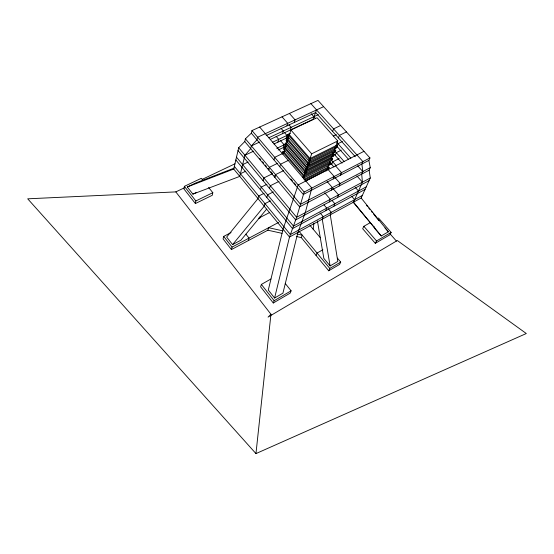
<?xml version="1.0" encoding="UTF-8"?>
<svg xmlns="http://www.w3.org/2000/svg" width="554" height="554" viewBox="0 0 554 554"><rect width="100%" height="100%" fill="white"/><g stroke="black" fill="none" stroke-linecap="round" stroke-linejoin="round"><path stroke-width="0.83" d="M255.955 453.601L270.954 314.257L175.805 191.892L27.7 198.817L255.955 453.601L526.3 333.522L397.315 240.526L268.074 317.117L270.954 314.257M313.155 229.169L313.979 223.248M202.896 180.265L201.331 178.305L184.385 186.324L183.963 188.969L195.389 203.547L212.272 195.299L212.812 192.695L208.636 187.46M195.389 203.547L195.86 200.95L184.385 186.324M259.805 218.228L260.11 216.552M369.961 157.945L304.174 192.037L296.619 217.286L289.507 237.029L233.726 169.039L238.677 147.752L244.764 141.54L245.415 138.819L251.329 133.175L251.973 130.571L317.982 100.399L369.961 157.945L368.874 160.404L370.266 167.647L369.116 170.21L370.294 177.979L361.16 197.993L289.507 237.029L274.583 298.024L268.302 290.033L283.052 229.169L298.149 184.946L363.978 151.318M231.066 232.569L223.691 236.406L223.082 238.899L231.433 249.563L267.845 230.201L282.062 233.345M323.626 106.645L257.631 137.233L256.966 139.823L251.377 145.903L250.699 148.604L244.937 155.265L239.757 176.394L192.896 194.115L187.28 186.975L195.617 183.014L234.107 168.132M231.433 249.563L232.078 247.098L278.544 222.459M260.484 189.787L261.246 187.12L266.938 184.281M263.074 180.701L263.849 177.959L272.506 173.686L270.837 171.698M268.621 169.946L269.382 167.308L277.554 163.312M248.331 240.574L249.044 238.102L245.9 234.162M277.9 142.136L278.71 139.324L276.107 136.298M273.96 159.877L274.701 157.343L282.395 153.624M282.512 133.68L283.309 130.979L281.141 128.48M286.937 125.883L287.706 123.3L282.048 116.825M266.827 197.459L267.617 194.821L273.309 191.933M269.514 188.45L270.331 185.735L278.981 181.393M283.323 147.551L284.147 144.816L280.227 140.273M286.127 138.237L286.972 135.425L284.368 132.42M274.749 177.252L275.546 174.628L283.717 170.577M282.201 153.43L282.678 151.865L285.047 150.723M286.383 146.332L284.008 147.475L283.523 149.061L304.887 173.942L331.991 160.238L332.587 158.686L331.936 157.952L304.769 171.636L304.236 173.187M307.145 169.427L307.692 167.862L286.12 142.856L285.282 143.251L284.798 144.864L306.314 169.849L333.563 156.138L334.166 154.566L333.515 153.825L306.203 167.516L305.656 169.088M288.932 137.877L286.57 138.999L286.072 140.626L307.754 165.715L335.156 151.997L335.766 150.404L335.101 149.663L307.643 163.361L307.096 164.953M290.31 133.362L287.935 134.483L287.436 136.132L309.277 161.332L336.839 147.613L337.455 146L336.79 145.252L309.174 158.956L308.613 160.57M282.831 154.164L284.777 150.099M284.16 149.795L286.065 145.854M285.435 145.598L287.353 141.623M286.716 141.367L288.703 137.198M288.08 136.88L288.579 135.231L289.423 134.83L290.898 130.003L317.047 117.732L337.774 140.931L335.98 145.654L336.645 146.401L336.029 148.015M290.303 130.024L291.127 127.323L288.959 124.844M279.77 166.733L280.539 164.213L288.225 160.445M294.292 122.462L295.081 119.879L289.43 113.452M267.845 230.201L268.635 227.715L282.914 230.879M316.549 109.927L312.962 119.394L270.297 139.414M270.954 278.987L261.37 284.424L260.581 286.757L273.288 302.99L290.178 293.114L291.099 290.808L285.248 283.475M302.754 177.453L303.287 175.923L330.295 162.246L330.939 162.98L330.35 164.51L303.398 178.208L303.931 176.678L330.939 162.98M304.111 175.507L304.825 173.45M305.607 171.221L306.272 169.309M307.041 167.1L307.705 165.175M308.488 162.945L309.457 160.148M310.018 158.534L311.667 153.818L337.774 140.931M304.887 173.942L305.427 172.398L332.587 158.686M306.314 169.849L306.861 168.278L334.166 154.566M307.754 165.715L308.308 164.129L335.766 150.404M309.277 161.332L309.845 159.725L337.455 146M304.222 177.786L304.755 176.262L283.503 151.464M305.711 173.527L306.258 171.975L284.839 147.073M308.592 165.3L309.146 163.707L287.408 138.597M310.122 160.916L310.69 159.303L288.779 134.082M332.635 131.436L333.57 128.895L340.641 125.481M273.288 302.99L274.147 300.704L291.099 290.808M338.425 137.898L339.387 135.377L346.451 131.914M326.341 170.944L326.881 169.524M328.619 164.96L327.726 167.301L328.37 168.035L327.788 169.538M330.025 161.276L329.498 162.647L330.142 163.382L329.561 164.912M331.867 156.443L331.133 158.354L331.784 159.095L331.195 160.646M333.196 152.946L332.712 154.227L333.363 154.968L332.76 156.54M335.094 147.966L334.297 150.065L334.955 150.813L334.346 152.405M337.379 258.109L340.703 262.077L339.588 264.424L328.73 270.774L301.3 237.597L302.235 235.159L297.193 234.044M337.192 145.674L337.954 143.694L342.434 141.478M304.021 179.364L328.515 166.899L329.159 167.627L328.577 169.136L305.663 180.839M331.721 164.455L332.746 161.803L339.11 158.569M335.218 155.397L336.271 152.662L341.278 150.148M333.196 178.942L334.173 176.491L328.169 169.614M331.347 190.112L332.372 187.564L327.082 181.456M325.697 210.693L326.735 208.131L324 204.918M329.249 201.947L330.322 199.302L324.741 192.82M340.53 175.133L341.527 172.682L335.523 165.854M339.117 186.019L340.17 183.464L334.879 177.405M333.799 206.317L334.872 203.747L332.13 200.569M337.448 197.556L338.549 194.911L332.982 188.485M316.05 255.436L317.054 253.053L322.878 249.75M310.905 103.633L362.912 161.595L361.845 164.053L362.815 171.56L361.686 174.122L362.441 182.169L353.507 202.162L381.235 235.962L388.382 231.801L361.16 197.993M328.73 270.774L329.796 268.441L340.703 262.077M370.439 222.569L363.846 226.309L362.676 228.726L375.3 243.331L389.864 234.806L391.145 232.424L378.486 218.006M375.3 243.331L376.533 240.955L391.145 232.424M264.078 193.311L258.711 196.019L257.977 198.602L226.655 237.057L232.59 244.605L264.21 206.199L264.978 203.637L270.345 200.887M266.606 209.149L240.935 240.194L232.59 244.605M274.583 298.024L282.928 293.17L297.893 232.458L305.261 212.674L311.854 188.062L259.667 127.053M317.421 220.942L323.841 258.379L330.101 265.927L337.808 261.44L330.26 214.827L331.299 212.334L328.065 208.546M375.28 228.65L353.113 202.134M362.302 195.486L290.393 234.557L234.342 166.373M365.065 189.44L292.54 228.594L235.845 159.947M366.242 186.857L293.461 226.053L236.482 157.197M369.082 180.639L295.67 219.91L238.019 150.577M370.294 177.979L296.619 217.286L238.677 147.752M369.116 170.21L299.61 206.85L244.764 141.54M370.266 167.647L300.517 204.308L245.415 138.819M258.732 218.179L269.396 212.639M368.874 160.404L303.294 194.482L251.329 133.175M304.665 180.119L329.159 167.627M195.86 200.95L212.812 192.695M333.307 136.09L336.299 134.629M240.401 173.748L245.775 171.151M192.896 194.115L196.545 192.363M278.15 150.03L286.37 146.09M242.638 164.642L248.074 162.045M276.73 148.361L285.67 144.088M175.805 191.892L184.371 187.827M202.272 179.337L234.972 163.818M273.988 143.985L288.44 137.143M244.937 155.265L253.594 151.18M272.623 142.198L288.523 134.698M251.377 145.903L259.556 142.087M268.745 137.787L318.349 114.595M266.169 135.543L315.69 112.51L355.322 156.768M187.28 186.975L233.726 169.039M296.286 236.489L301.3 237.597M311.154 113.667L315.545 118.584M336.832 142.447L350.862 158.167M357.628 165.75L362.815 171.56M336.943 146.332L348.674 159.51M334.658 150.84L344.297 161.713M356.88 175.902L362.441 182.169M332.538 152.371L342.06 163.132M331.687 160.598L336.126 165.646M355.197 187.307L358.48 191.04M330.669 163.257L333.965 167.01M384.988 227.929L388.382 231.801M389.552 233.262L396.401 241.066M351.942 196.58L354.629 199.655M290.898 130.003L311.667 153.818M381.235 235.962L375.01 228.809L373.867 226.482M287.935 134.483L309.845 159.725M363.846 226.309L376.533 240.955M286.57 138.999L308.308 164.129M285.282 143.251L306.861 168.278M284.008 147.475L305.427 172.398M282.678 151.865L303.931 176.678M251.973 130.571L304.174 192.037M320.025 212.881L323.259 216.697L322.248 219.19L330.101 265.927M290.829 178.963L292.47 180.902M294.112 182.834L295.753 184.773M259.715 158.458L260.823 159.787M262.492 161.768L263.607 163.098M265.276 165.078L266.384 166.408M268.053 168.388L269.168 169.718M274.126 175.611L275.206 176.899M309.928 225.312L320.288 237.687M299.001 231.26L329.796 268.441M366.568 205.361L367.641 206.697M368.722 208.027L369.795 209.364M371.409 211.365L372.482 212.701M373.555 214.031L378.929 220.7M223.691 236.406L232.078 247.098M261.37 284.424L274.147 300.704"/></g></svg>
